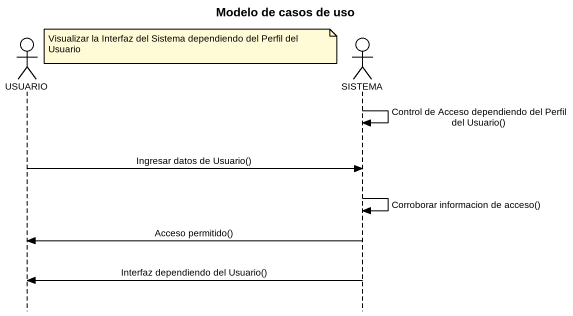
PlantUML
@startuml
title Modelo de casos de uso
hide footbox
actor USUARIO
actor SISTEMA

note right of USUARIO : Visualizar la Interfaz del Sistema dependiendo del Perfil del Usuario
SISTEMA -> SISTEMA : Control de Acceso dependiendo del Perfil del Usuario()
USUARIO -> SISTEMA : Ingresar datos de Usuario()
SISTEMA -> SISTEMA : Corroborar informacion de acceso()
SISTEMA -> USUARIO : Acceso permitido()
SISTEMA -> USUARIO : Interfaz dependiendo del Usuario()
@enduml
